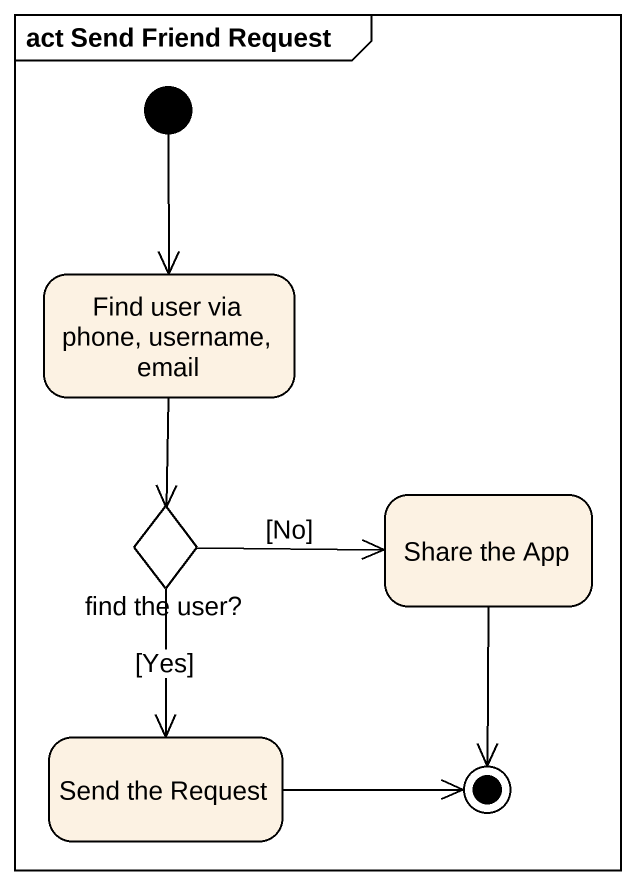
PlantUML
@startuml
mainframe act Send Friend Request
hide empty description
state "Find user via phone, username, email" as Find_user_via_phone
state "Share the App" as Share_the_App
state "find the user?" as find_the_user <<choice>>
state "Send the Request" as Send_the_Request
[*] --> Find_user_via_phone
Find_user_via_phone --> find_the_user
find_the_user -right-> Share_the_App : [No]
find_the_user --> Send_the_Request : [Yes]
Share_the_App --> [*]
Send_the_Request -right-> [*]
@enduml
